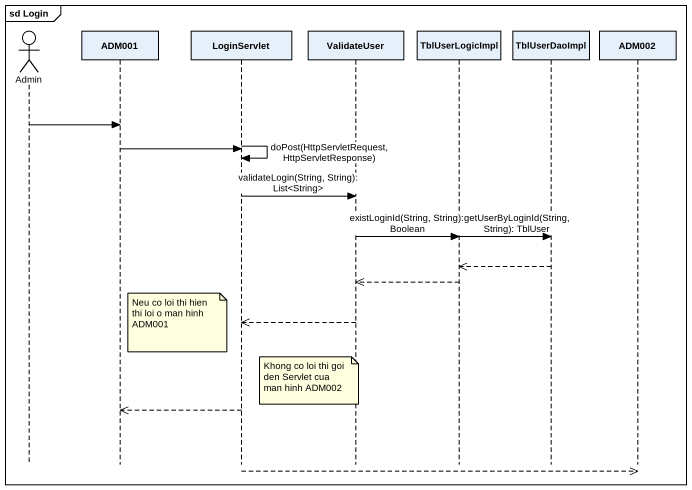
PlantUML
@startuml
mainframe sd Login
hide footbox
actor Admin
participant ADM001
participant LoginServlet
participant ValidateUser
participant TblUserLogicImpl
participant TblUserDaoImpl
participant ADM002

Admin -> ADM001
LoginServlet -> LoginServlet : doPost(HttpServletRequest, HttpServletResponse)
ADM001 -> LoginServlet
LoginServlet -> ValidateUser : validateLogin(String, String): List<String>
ValidateUser -> TblUserLogicImpl : existLoginId(String, String): Boolean
TblUserLogicImpl -> TblUserDaoImpl : getUserByLoginId(String, String): TblUser
TblUserDaoImpl -->> TblUserLogicImpl
TblUserLogicImpl -->> ValidateUser
note right of ADM001 : Neu co loi thi hien thi loi o man hinh ADM001
ValidateUser -->> LoginServlet
note over ValidateUser : Khong co loi thi goi den Servlet cua man hinh ADM002
LoginServlet -->> ADM001
LoginServlet -->> ADM002
@enduml
